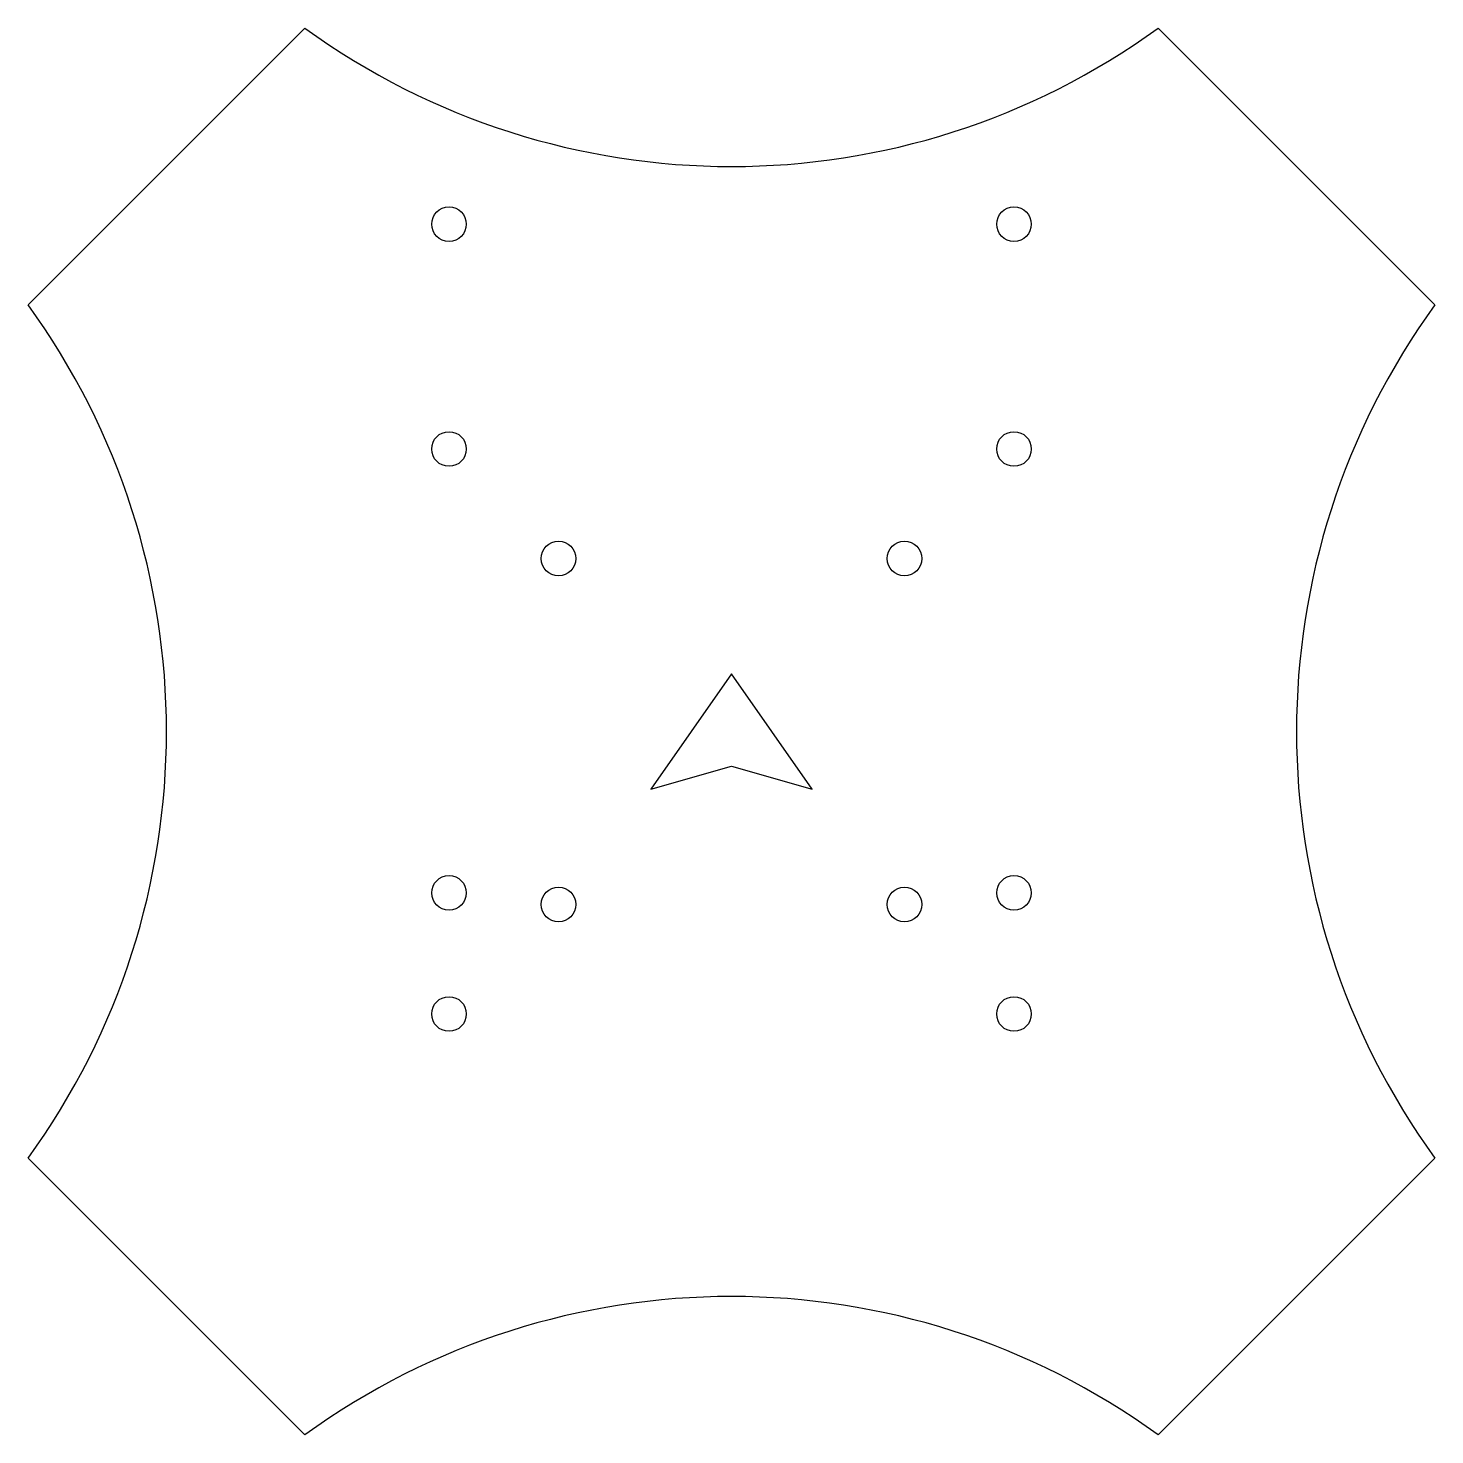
# Model space of a CAD drawing. Header units: millimetres. Extents: x -61 to 61, y -61 to 61.
import ezdxf

# ---------------------------------------------------------------- set-up
doc = ezdxf.new("R2010")
doc.units = ezdxf.units.MM

msp = doc.modelspace()

# ---------------------------------------------------------------- linework, layer by layer
for p, q in [((-37, 61), (-61, 37)), ((37, 61), (61, 37)), ((0, 5), (-7, -5)), ((7, -5), (0, 5)), ((-7, -5), (0, -3)), ((0, -3), (7, -5)), ((-61, -37), (-37, -61)), ((61, -37), (37, -61))]:
    msp.add_line(p, q)
for centre in [(-24.5, 44), (24.5, 44), (-24.5, 24.5), (24.5, 24.5), (-15, 15), (15, 15), (-24.5, -14), (24.5, -14), (-15, -15), (15, -15), (-24.5, -24.5), (24.5, -24.5)]:
    msp.add_circle(centre, 1.5)
for centre, start, end in [((0, 112.04), 234.0617, 305.9383), ((-112.04, 0), 324.0617, 35.9383), ((112.04, 0), 144.0617, 215.9383), ((0, -112.04), 54.0617, 125.9383)]:
    msp.add_arc(centre, 63.04, start, end)

doc.saveas('drawing.dxf')
